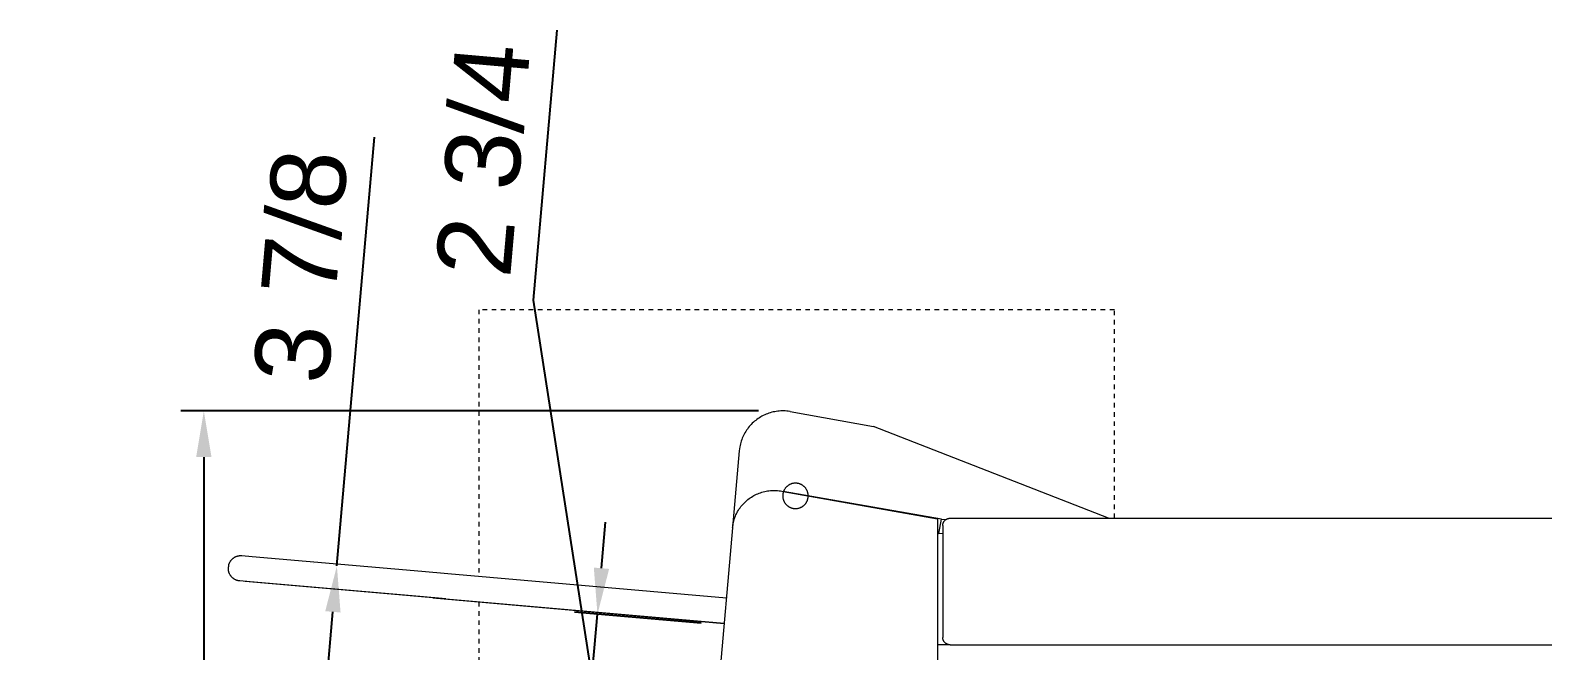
# Model space of a CAD drawing. Header units: inches. Extents: x -8 to 201, y -1 to 136.
# Drawn here: x -8.32 to 24.47, y 72.19 to 85.64 of the extents above; entities that cross this region are included whole.
import ezdxf

# ---------------------------------------------------------------- set-up
doc = ezdxf.new("R2010")
doc.units = ezdxf.units.IN
doc.linetypes.add('HIDDEN', pattern=[1.905, 1.27, -0.635])
for name, color, linetype, lineweight in [('ZANO_R', 7, 'Continuous', 0), ('ZANO_R_przerywana', 250, 'HIDDEN', 0), ('ZANO_W', 1, 'Continuous', 0)]:
    doc.layers.add(name, color=color, linetype=linetype, lineweight=lineweight)
doc.styles.get("Standard").update_dxf_attribs({"font": 'arial.ttf'})
doc.dimstyles.new('amerykanie', dxfattribs={"dimtxt": 50, "dimasz": 50, "dimexe": 0.5, "dimexo": 0.5, "dimgap": 1, "dimtad": 1, "dimdec": 0, "dimzin": 0, "dimlunit": 5, "dimtxsty": 'Standard', "dimcen": 0.09, "dimclrd": 1, "dimclre": 1, "dimclrt": 1, "dimazin": 0, "dimtfac": 1, "dimtdec": 0, "dimtmove": 0, "dimatfit": 3, "dimfxl": 1, "dimtzin": 0, "dimarcsym": 1})

# ---------------------------------------------------------------- blocks, each defined once
blk = doc.blocks.new('*D479')
at = {"layer": 'ZANO_W', "color": 1, "lineweight": -2}
for p, q in [((7.464, 77.39), (-5.059, 77.39)), ((-4.559, 76.39), (-4.559, 51.281)), ((7.496, 50.281), (-5.059, 50.281))]:
    blk.add_line(p, q, dxfattribs=at)
at = {"layer": 'ZANO_W', "color": 1}
for points in [[(-4.393, 76.39), (-4.726, 76.39), (-4.559, 77.39)], [(-4.726, 51.281), (-4.393, 51.281), (-4.559, 50.281)]]:
    blk.add_solid(points, dxfattribs=at)
at = {"layer": 'ZANO_W', "color": 1, "insert": (-5.899, 63.835), "char_height": 1.625, "attachment_point": 5, "rotation": 90}
blk.add_mtext('27 1/8', dxfattribs=at)
blk = doc.blocks.new('*D480')
at = {"layer": 'ZANO_W', "color": 1, "lineweight": -2}
for p, q in [((3.094, 85.643), (2.582, 79.792)), ((2.582, 79.792), (3.855, 71.61)), ((4.062, 73.979), (4.149, 74.975)), ((6.22, 72.786), (3.477, 73.026)), ((3.735, 70.237), (3.975, 72.983)), ((5.98, 70.041), (3.236, 70.281)), ((3.647, 69.241), (3.56, 68.245))]:
    blk.add_line(p, q, dxfattribs=at)
at = {"layer": 'ZANO_W', "color": 1}
for points in [[(3.896, 73.994), (4.228, 73.965), (3.975, 72.983)], [(3.813, 69.227), (3.481, 69.256), (3.735, 70.237)]]:
    blk.add_solid(points, dxfattribs=at)
at = {"layer": 'ZANO_W', "color": 1, "insert": (1.502, 82.834), "char_height": 1.625, "attachment_point": 5, "rotation": 85}
blk.add_mtext('2 3/4', dxfattribs=at)
blk = doc.blocks.new('*D481')
at = {"layer": 'ZANO_W', "color": 1, "lineweight": -2}
for p, q in [((-1.674, 74.03), (-0.861, 83.326)), ((-2.172, 74.074), (-2.172, 74.074)), ((-1.923, 71.183), (-1.761, 73.034)), ((-2.508, 70.23), (-2.508, 70.23))]:
    blk.add_line(p, q, dxfattribs=at)
at = {"layer": 'ZANO_W', "color": 1}
for points in [[(-1.595, 73.02), (-1.927, 73.049), (-1.674, 74.03)], [(-2.089, 71.197), (-1.757, 71.168), (-2.01, 70.187)]]:
    blk.add_solid(points, dxfattribs=at)
at = {"layer": 'ZANO_W', "color": 1, "insert": (-2.452, 80.527), "char_height": 1.625, "attachment_point": 5, "rotation": 85}
blk.add_mtext('3 7/8', dxfattribs=at)

msp = doc.modelspace()

# ---------------------------------------------------------------- linework, layer by layer
at = {"layer": 'ZANO_R'}
for p, q in [((7.97995, 77.39047), (7.94731, 77.38942)), ((8.01261, 77.3904), (7.97995, 77.39047)), ((8.04525, 77.38921), (8.01261, 77.3904)), ((7.28693, 77.07428), (7.26558, 77.04957)), ((7.30912, 77.09824), (7.28693, 77.07428)), ((7.33212, 77.12143), (7.30912, 77.09824)), ((7.35591, 77.14381), (7.33212, 77.12143)), ((7.38045, 77.16535), (7.35591, 77.14381)), ((7.40572, 77.18604), (7.38045, 77.16535)), ((7.43168, 77.20585), (7.40572, 77.18604)), ((7.45831, 77.22475), (7.43168, 77.20585)), ((7.48558, 77.24273), (7.45831, 77.22475)), ((7.51345, 77.25976), (7.48558, 77.24273)), ((7.54189, 77.27582), (7.51345, 77.25976)), ((7.57086, 77.29089), (7.54189, 77.27582)), ((7.60033, 77.30495), (7.57086, 77.29089)), ((7.63027, 77.31799), (7.60033, 77.30495)), ((7.66064, 77.33), (7.63027, 77.31799)), ((7.69141, 77.34095), (7.66064, 77.33)), ((7.72254, 77.35084), (7.69141, 77.34095)), ((7.75398, 77.35965), (7.72254, 77.35084)), ((7.78571, 77.36738), (7.75398, 77.35965)), ((7.81769, 77.374), (7.78571, 77.36738)), ((7.84988, 77.37953), (7.81769, 77.374)), ((7.88224, 77.38394), (7.84988, 77.37953)), ((7.91473, 77.38724), (7.88224, 77.38394)), ((7.94731, 77.38942), (7.91473, 77.38724)), ((8.07783, 77.3869), (8.04525, 77.38921)), ((8.1103, 77.38347), (8.07783, 77.3869)), ((8.14264, 77.37892), (8.1103, 77.38347)), ((8.15472, 77.37693), (8.14264, 77.37892)), ((8.15472, 77.37693), (9.9599, 77.05299)), ((7.09243, 76.73724), (7.08279, 76.70604)), ((7.10314, 76.76809), (7.09243, 76.73724)), ((7.11491, 76.79856), (7.10314, 76.76809)), ((7.12771, 76.8286), (7.11491, 76.79856)), ((7.14155, 76.85818), (7.12771, 76.8286)), ((7.15639, 76.88727), (7.14155, 76.85818)), ((7.17222, 76.91584), (7.15639, 76.88727)), ((7.18903, 76.94384), (7.17222, 76.91584)), ((7.20679, 76.97124), (7.18903, 76.94384)), ((7.22548, 76.99802), (7.20679, 76.97124)), ((7.24509, 77.02414), (7.22548, 76.99802)), ((7.26558, 77.04957), (7.24509, 77.02414)), ((15.0535, 75.06334), (9.9599, 77.05299)), ((7.04905, 76.5258), (6.90387, 74.86635)), ((7.06037, 76.6107), (7.04905, 76.5258)), ((7.06675, 76.64273), (7.06037, 76.6107)), ((7.07423, 76.67452), (7.06675, 76.64273)), ((7.08279, 76.70604), (7.07423, 76.67452)), ((8.08504, 75.75497), (8.07803, 75.74854)), ((8.09227, 75.76116), (8.08504, 75.75497)), ((8.09971, 75.76709), (8.09227, 75.76116)), ((8.10734, 75.77276), (8.09971, 75.76709)), ((8.11517, 75.77817), (8.10734, 75.77276)), ((8.12319, 75.7833), (8.11517, 75.77817)), ((8.13137, 75.78815), (8.12319, 75.7833)), ((8.13972, 75.79272), (8.13137, 75.78815)), ((8.14822, 75.79699), (8.13972, 75.79272)), ((8.15686, 75.80097), (8.14822, 75.79699)), ((8.16563, 75.80465), (8.15686, 75.80097)), ((8.17453, 75.80802), (8.16563, 75.80465)), ((8.18354, 75.81109), (8.17453, 75.80802)), ((8.19264, 75.81384), (8.18354, 75.81109)), ((8.20184, 75.81628), (8.19264, 75.81384)), ((8.21112, 75.81839), (8.20184, 75.81628)), ((8.22046, 75.82019), (8.21112, 75.81839)), ((8.22986, 75.82166), (8.22046, 75.82019)), ((8.2393, 75.82281), (8.22986, 75.82166)), ((8.24878, 75.82363), (8.2393, 75.82281)), ((8.25828, 75.82412), (8.24878, 75.82363)), ((8.2678, 75.82428), (8.25828, 75.82412)), ((8.27731, 75.82412), (8.2678, 75.82428)), ((8.28681, 75.82363), (8.27731, 75.82412)), ((8.29629, 75.82281), (8.28681, 75.82363)), ((8.30573, 75.82166), (8.29629, 75.82281)), ((8.31513, 75.82019), (8.30573, 75.82166)), ((8.32448, 75.81839), (8.31513, 75.82019)), ((8.33375, 75.81628), (8.32448, 75.81839)), ((8.34295, 75.81384), (8.33375, 75.81628)), ((8.35206, 75.81109), (8.34295, 75.81384)), ((8.36106, 75.80802), (8.35206, 75.81109)), ((8.36996, 75.80465), (8.36106, 75.80802)), ((8.37873, 75.80097), (8.36996, 75.80465)), ((8.38738, 75.79699), (8.37873, 75.80097)), ((8.39588, 75.79272), (8.38738, 75.79699)), ((8.40422, 75.78815), (8.39588, 75.79272)), ((8.41241, 75.7833), (8.40422, 75.78815)), ((8.42042, 75.77817), (8.41241, 75.7833)), ((8.42825, 75.77276), (8.42042, 75.77817)), ((8.43589, 75.76709), (8.42825, 75.77276)), ((8.44333, 75.76116), (8.43589, 75.76709)), ((8.45055, 75.75497), (8.44333, 75.76116)), ((8.45757, 75.74854), (8.45055, 75.75497)), ((7.16766, 75.40774), (7.1904, 75.4291)), ((7.1904, 75.4291), (7.21387, 75.44968)), ((7.21387, 75.44968), (7.23802, 75.46944)), ((7.23802, 75.46944), (7.26282, 75.48837)), ((7.26282, 75.48837), (7.28826, 75.50645)), ((7.28826, 75.50645), (7.3143, 75.52364)), ((7.3143, 75.52364), (7.34092, 75.53994)), ((7.34092, 75.53994), (7.36807, 75.55533)), ((7.36807, 75.55533), (7.39573, 75.56977)), ((7.39573, 75.56977), (7.42386, 75.58327)), ((7.42386, 75.58327), (7.45244, 75.5958)), ((7.45244, 75.5958), (7.48143, 75.60735)), ((7.48143, 75.60735), (7.5108, 75.6179)), ((7.5108, 75.6179), (7.54051, 75.62745)), ((7.54051, 75.62745), (7.57053, 75.63598)), ((7.57053, 75.63598), (7.60082, 75.64348)), ((7.60082, 75.64348), (7.63135, 75.64995)), ((7.63135, 75.64995), (7.66208, 75.65537)), ((7.66208, 75.65537), (7.69298, 75.65974)), ((7.69298, 75.65974), (7.72401, 75.66305)), ((7.72401, 75.66305), (7.75513, 75.6653)), ((7.75513, 75.6653), (7.78632, 75.6665)), ((7.78632, 75.6665), (7.81752, 75.66663)), ((7.81752, 75.66663), (7.84872, 75.66569)), ((7.84872, 75.66569), (7.87986, 75.66369)), ((7.87986, 75.66369), (7.91091, 75.66064)), ((7.91091, 75.66064), (7.94185, 75.65652)), ((7.94185, 75.65652), (7.97262, 75.65136)), ((7.97262, 75.65136), (8.00321, 75.64515)), ((7.99256, 75.56295), (7.99223, 75.55344)), ((7.99223, 75.55344), (7.99223, 75.54392)), ((7.99223, 75.54392), (7.99256, 75.53442)), ((7.99322, 75.57244), (7.99256, 75.56295)), ((7.99256, 75.53442), (7.99322, 75.52492)), ((7.9942, 75.5819), (7.99322, 75.57244)), ((7.99322, 75.52492), (7.9942, 75.51546)), ((7.99551, 75.59133), (7.9942, 75.5819)), ((7.9942, 75.51546), (7.99551, 75.50604)), ((7.99715, 75.6007), (7.99551, 75.59133)), ((7.99551, 75.50604), (7.99715, 75.49666)), ((7.9991, 75.61001), (7.99715, 75.6007)), ((7.99715, 75.49666), (7.9991, 75.48735)), ((8.00138, 75.61925), (7.9991, 75.61001)), ((7.9991, 75.48735), (8.00138, 75.47812)), ((8.00397, 75.6284), (8.00138, 75.61925)), ((8.00138, 75.47812), (8.00397, 75.46896)), ((8.00321, 75.64515), (8.00314, 75.64476)), ((8.00317, 75.64476), (11.34675, 75.0537)), ((11.43215, 75.04205), (8.00321, 75.64515)), ((8.00688, 75.63746), (8.00397, 75.6284)), ((8.00397, 75.46896), (8.00688, 75.4599)), ((8.0101, 75.64641), (8.00688, 75.63746)), ((8.00688, 75.4599), (8.0101, 75.45095)), ((8.01363, 75.65525), (8.0101, 75.64641)), ((8.0101, 75.45095), (8.01363, 75.44212)), ((8.01746, 75.66396), (8.01363, 75.65525)), ((8.01363, 75.44212), (8.01746, 75.43341)), ((8.02159, 75.67253), (8.01746, 75.66396)), ((8.01746, 75.43341), (8.02159, 75.42483)), ((8.02601, 75.68095), (8.02159, 75.67253)), ((8.02159, 75.42483), (8.02601, 75.41641)), ((8.03072, 75.68922), (8.02601, 75.68095)), ((8.03571, 75.69732), (8.03072, 75.68922)), ((8.04098, 75.70524), (8.03571, 75.69732)), ((8.04652, 75.71298), (8.04098, 75.70524)), ((8.05232, 75.72052), (8.04652, 75.71298)), ((8.05838, 75.72785), (8.05232, 75.72052)), ((8.06469, 75.73497), (8.05838, 75.72785)), ((8.07124, 75.74187), (8.06469, 75.73497)), ((8.07803, 75.74854), (8.07124, 75.74187)), ((8.46435, 75.74187), (8.45757, 75.74854)), ((8.4709, 75.73497), (8.46435, 75.74187)), ((8.47721, 75.72785), (8.4709, 75.73497)), ((8.48327, 75.72052), (8.47721, 75.72785)), ((8.48907, 75.71298), (8.48327, 75.72052)), ((8.49461, 75.70524), (8.48907, 75.71298)), ((8.49988, 75.69732), (8.49461, 75.70524)), ((8.50487, 75.68922), (8.49988, 75.69732)), ((8.50958, 75.68095), (8.50487, 75.68922)), ((8.514, 75.67253), (8.50958, 75.68095)), ((8.50958, 75.41641), (8.514, 75.42483)), ((8.51813, 75.66396), (8.514, 75.67253)), ((8.514, 75.42483), (8.51813, 75.43341)), ((8.52196, 75.65525), (8.51813, 75.66396)), ((8.51813, 75.43341), (8.52196, 75.44212)), ((8.52549, 75.64641), (8.52196, 75.65525)), ((8.52196, 75.44212), (8.52549, 75.45095)), ((8.52871, 75.63746), (8.52549, 75.64641)), ((8.52549, 75.45095), (8.52871, 75.4599)), ((8.53162, 75.6284), (8.52871, 75.63746)), ((8.52871, 75.4599), (8.53162, 75.46896)), ((8.53421, 75.61925), (8.53162, 75.6284)), ((8.53162, 75.46896), (8.53421, 75.47812)), ((8.53649, 75.61001), (8.53421, 75.61925)), ((8.53421, 75.47812), (8.53649, 75.48735)), ((8.53845, 75.6007), (8.53649, 75.61001)), ((8.53649, 75.48735), (8.53845, 75.49666)), ((8.54008, 75.59133), (8.53845, 75.6007)), ((8.53845, 75.49666), (8.54008, 75.50604)), ((8.54139, 75.5819), (8.54008, 75.59133)), ((8.54008, 75.50604), (8.54139, 75.51546)), ((8.54237, 75.57244), (8.54139, 75.5819)), ((8.54139, 75.51546), (8.54237, 75.52492)), ((8.54303, 75.56295), (8.54237, 75.57244)), ((8.54237, 75.52492), (8.54303, 75.53442)), ((8.54336, 75.55344), (8.54303, 75.56295)), ((8.54303, 75.53442), (8.54336, 75.54392)), ((8.54336, 75.54392), (8.54336, 75.55344)), ((6.95424, 75.08263), (6.96459, 75.10918)), ((6.96459, 75.10918), (6.97579, 75.13539)), ((6.97579, 75.13539), (6.98783, 75.16121)), ((6.98783, 75.16121), (7.00071, 75.18664)), ((7.00071, 75.18664), (7.0144, 75.21163)), ((7.0144, 75.21163), (7.03056, 75.23833)), ((7.03056, 75.23833), (7.04761, 75.26447)), ((7.04761, 75.26447), (7.06554, 75.29)), ((7.06554, 75.29), (7.08434, 75.31492)), ((7.08434, 75.31492), (7.10397, 75.33917)), ((7.10397, 75.33917), (7.12441, 75.36275)), ((7.12441, 75.36275), (7.14565, 75.38561)), ((7.14565, 75.38561), (7.16766, 75.40774)), ((8.02601, 75.41641), (8.03072, 75.40814)), ((8.03072, 75.40814), (8.03571, 75.40004)), ((8.03571, 75.40004), (8.04098, 75.39212)), ((8.04098, 75.39212), (8.04652, 75.38439)), ((8.04652, 75.38439), (8.05232, 75.37685)), ((8.05232, 75.37685), (8.05838, 75.36951)), ((8.05838, 75.36951), (8.06469, 75.36239)), ((8.06469, 75.36239), (8.07124, 75.35549)), ((8.07124, 75.35549), (8.07803, 75.34882)), ((8.07803, 75.34882), (8.08504, 75.34239)), ((8.08504, 75.34239), (8.09227, 75.3362)), ((8.09227, 75.3362), (8.09971, 75.33027)), ((8.09971, 75.33027), (8.10734, 75.3246)), ((8.10734, 75.3246), (8.11517, 75.3192)), ((8.11517, 75.3192), (8.12319, 75.31407)), ((8.12319, 75.31407), (8.13137, 75.30921)), ((8.13137, 75.30921), (8.13972, 75.30465)), ((8.13972, 75.30465), (8.14822, 75.30037)), ((8.14822, 75.30037), (8.15686, 75.29639)), ((8.15686, 75.29639), (8.16563, 75.29271)), ((8.16563, 75.29271), (8.17453, 75.28934)), ((8.17453, 75.28934), (8.18354, 75.28628)), ((8.18354, 75.28628), (8.19264, 75.28352)), ((8.19264, 75.28352), (8.20184, 75.28109)), ((8.20184, 75.28109), (8.21112, 75.27897)), ((8.21112, 75.27897), (8.22046, 75.27717)), ((8.22046, 75.27717), (8.22986, 75.2757)), ((8.22986, 75.2757), (8.2393, 75.27456)), ((8.2393, 75.27456), (8.24878, 75.27374)), ((8.24878, 75.27374), (8.25828, 75.27324)), ((8.25828, 75.27324), (8.2678, 75.27308)), ((8.2678, 75.27308), (8.27731, 75.27324)), ((8.27731, 75.27324), (8.28681, 75.27374)), ((8.28681, 75.27374), (8.29629, 75.27456)), ((8.29629, 75.27456), (8.30573, 75.2757)), ((8.30573, 75.2757), (8.31513, 75.27717)), ((8.31513, 75.27717), (8.32448, 75.27897)), ((8.32448, 75.27897), (8.33375, 75.28109)), ((8.33375, 75.28109), (8.34295, 75.28352)), ((8.34295, 75.28352), (8.35206, 75.28628)), ((8.35206, 75.28628), (8.36106, 75.28934)), ((8.36106, 75.28934), (8.36996, 75.29271)), ((8.36996, 75.29271), (8.37873, 75.29639)), ((8.37873, 75.29639), (8.38738, 75.30037)), ((8.38738, 75.30037), (8.39588, 75.30465)), ((8.39588, 75.30465), (8.40422, 75.30921)), ((8.40422, 75.30921), (8.41241, 75.31407)), ((8.41241, 75.31407), (8.42042, 75.3192)), ((8.42042, 75.3192), (8.42825, 75.3246)), ((8.42825, 75.3246), (8.43589, 75.33027)), ((8.43589, 75.33027), (8.44333, 75.3362)), ((8.44333, 75.3362), (8.45055, 75.34239)), ((8.45055, 75.34239), (8.45757, 75.34882)), ((8.45757, 75.34882), (8.46435, 75.35549)), ((8.46435, 75.35549), (8.4709, 75.36239)), ((8.4709, 75.36239), (8.47721, 75.36951)), ((8.47721, 75.36951), (8.48327, 75.37685)), ((8.48327, 75.37685), (8.48907, 75.38439)), ((8.48907, 75.38439), (8.49461, 75.39212)), ((8.49461, 75.39212), (8.49988, 75.40004)), ((8.49988, 75.40004), (8.50487, 75.40814)), ((8.50487, 75.40814), (8.50958, 75.41641)), ((6.90284, 74.85463), (5.94602, 63.91807)), ((6.90342, 74.86102), (6.9066, 74.88934)), ((6.9066, 74.88934), (6.9107, 74.91754)), ((6.9107, 74.91754), (6.91571, 74.9456)), ((6.91571, 74.9456), (6.92163, 74.97348)), ((6.92163, 74.97348), (6.92845, 75.00115)), ((6.92845, 75.00115), (6.93617, 75.02858)), ((6.93617, 75.02858), (6.94477, 75.05575)), ((6.94477, 75.05575), (6.95424, 75.08263)), ((11.34675, 75.0537), (11.34675, 63.85634)), ((11.37759, 74.73342), (11.43215, 75.04205)), ((11.43215, 75.04205), (11.52817, 75.0349)), ((11.46096, 74.90585), (11.46105, 74.91123)), ((11.46096, 74.90585), (11.46096, 72.47768)), ((11.46105, 74.91123), (11.46133, 74.9166)), ((11.46133, 74.9166), (11.46178, 74.92196)), ((11.46178, 74.92196), (11.46242, 74.9273)), ((11.46242, 74.9273), (11.46325, 74.93261)), ((11.46325, 74.93261), (11.46425, 74.93789)), ((11.46425, 74.93789), (11.46544, 74.94314)), ((11.46544, 74.94314), (11.4668, 74.94834)), ((11.4668, 74.94834), (11.46834, 74.95349)), ((11.46834, 74.95349), (11.47005, 74.95859)), ((11.47005, 74.95859), (11.47194, 74.96363)), ((11.47194, 74.96363), (11.474, 74.96859)), ((11.474, 74.96859), (11.47622, 74.97349)), ((11.47622, 74.97349), (11.47861, 74.9783)), ((11.47861, 74.9783), (11.48117, 74.98304)), ((11.48117, 74.98304), (11.48389, 74.98768)), ((11.48389, 74.98768), (11.48676, 74.99222)), ((11.48676, 74.99222), (11.48978, 74.99667)), ((11.48978, 74.99667), (11.49296, 75.00101)), ((11.49296, 75.00101), (11.49628, 75.00524)), ((11.49628, 75.00524), (11.49975, 75.00935)), ((11.49975, 75.00935), (11.50335, 75.01334)), ((11.50335, 75.01334), (11.50709, 75.01721)), ((11.50709, 75.01721), (11.51095, 75.02095)), ((11.51095, 75.02095), (11.51494, 75.02455)), ((11.51494, 75.02455), (11.51906, 75.02802)), ((11.51906, 75.02802), (11.52329, 75.03134)), ((11.52329, 75.03134), (11.52763, 75.03451)), ((11.52763, 75.03451), (11.53207, 75.03754)), ((11.53207, 75.03754), (11.53662, 75.04041)), ((11.53662, 75.04041), (11.54126, 75.04313)), ((11.54126, 75.04313), (11.54599, 75.04568)), ((11.54599, 75.04568), (11.55081, 75.04807)), ((11.55081, 75.04807), (11.5557, 75.0503)), ((11.5557, 75.0503), (11.56067, 75.05236)), ((11.56067, 75.05236), (11.56571, 75.05424)), ((11.56571, 75.05424), (11.5708, 75.05596)), ((11.5708, 75.05596), (11.57596, 75.0575)), ((11.57596, 75.0575), (11.58116, 75.05886)), ((11.58116, 75.05886), (11.5864, 75.06004)), ((11.5864, 75.06004), (11.59169, 75.06105)), ((11.59169, 75.06105), (11.597, 75.06187)), ((11.597, 75.06187), (11.60234, 75.06251)), ((11.60234, 75.06251), (11.6077, 75.06297)), ((11.6077, 75.06297), (11.61307, 75.06325)), ((11.61307, 75.06325), (11.61845, 75.06334)), ((11.61845, 75.06334), (109.68135, 75.06334)), ((11.34675, 74.73884), (11.37759, 74.73342)), ((11.46096, 74.7272), (11.37759, 74.73342)), ((-3.99777, 74.10679), (-3.99352, 74.11456)), ((-3.99352, 74.11456), (-3.98903, 74.12218)), ((-3.98903, 74.12218), (-3.9843, 74.12966)), ((-3.9843, 74.12966), (-3.97934, 74.13697)), ((-3.97934, 74.13697), (-3.97416, 74.1441)), ((-3.97416, 74.1441), (-3.96876, 74.15106)), ((-3.96876, 74.15106), (-3.96316, 74.15782)), ((-3.96316, 74.15782), (-3.95736, 74.16438)), ((-3.95736, 74.16438), (-3.95137, 74.17073)), ((-3.95137, 74.17073), (-3.94472, 74.17733)), ((-3.94472, 74.17733), (-3.93785, 74.18371)), ((-3.93785, 74.18371), (-3.93251, 74.18839)), ((-3.93251, 74.18839), (-3.92704, 74.19293)), ((-3.92704, 74.19293), (-3.92145, 74.19732)), ((-3.92145, 74.19732), (-3.91575, 74.20158)), ((-3.91575, 74.20158), (-3.90993, 74.20569)), ((-3.90993, 74.20569), (-3.90402, 74.20964)), ((-3.90402, 74.20964), (-3.89801, 74.21344)), ((-3.89801, 74.21344), (-3.89191, 74.21707)), ((-3.89191, 74.21707), (-3.88472, 74.2211)), ((-3.88472, 74.2211), (-3.87742, 74.2249)), ((-3.87742, 74.2249), (-3.87, 74.22848)), ((-3.87, 74.22848), (-3.86247, 74.23184)), ((-3.86247, 74.23184), (-3.85486, 74.23498)), ((-3.85486, 74.23498), (-3.84715, 74.23788)), ((-3.84715, 74.23788), (-3.83937, 74.24056)), ((-3.83937, 74.24056), (-3.8315, 74.243)), ((-3.8315, 74.243), (-3.82349, 74.24522)), ((-3.82349, 74.24522), (-3.81542, 74.2472)), ((-3.81542, 74.2472), (-3.80729, 74.24894)), ((-3.80729, 74.24894), (-3.79912, 74.25042)), ((-3.79912, 74.25042), (-3.7909, 74.25166)), ((-3.7909, 74.25166), (-3.78265, 74.25265)), ((-3.78265, 74.25265), (-3.77437, 74.2534)), ((-3.77437, 74.2534), (-3.76607, 74.25389)), ((-3.76607, 74.25389), (-3.75791, 74.25413)), ((-3.75791, 74.25413), (-3.74975, 74.25413)), ((-3.74975, 74.25413), (-3.74159, 74.2539)), ((-3.74159, 74.2539), (-3.73344, 74.25342)), ((-3.73344, 74.25342), (-3.50966, 74.23395)), ((-3.50966, 74.23395), (0.16895, 73.91269)), ((-4.02936, 73.98352), (-4.02937, 73.97397)), ((-4.02937, 73.97397), (-4.02904, 73.96443)), ((-4.02903, 73.99307), (-4.02936, 73.98352)), ((-4.02904, 73.96443), (-4.02839, 73.9549)), ((-4.02836, 74.00259), (-4.02903, 73.99307)), ((-4.02742, 73.94552), (-4.02839, 73.9549)), ((-4.02736, 74.01209), (-4.02836, 74.00259)), ((-4.02613, 73.93617), (-4.02742, 73.94552)), ((-4.02604, 74.02155), (-4.02736, 74.01209)), ((-4.02452, 73.92688), (-4.02613, 73.93617)), ((-4.02438, 74.03095), (-4.02604, 74.02155)), ((-4.02259, 73.91764), (-4.02452, 73.92688)), ((-4.02241, 74.04029), (-4.02438, 74.03095)), ((-4.02034, 73.90848), (-4.02259, 73.91764)), ((-4.02011, 74.04956), (-4.02241, 74.04029)), ((-4.01779, 73.89939), (-4.02034, 73.90848)), ((-4.02011, 74.04956), (-4.01773, 74.05795)), ((-4.01492, 73.8904), (-4.01779, 73.89939)), ((-4.01773, 74.05795), (-4.01507, 74.06629)), ((-4.01507, 74.06629), (-4.01215, 74.07457)), ((-4.01175, 73.88152), (-4.01492, 73.8904)), ((-4.01215, 74.07457), (-4.00895, 74.08278)), ((-4.00828, 73.87274), (-4.01175, 73.88152)), ((-4.00895, 74.08278), (-4.00548, 74.09089)), ((-4.00451, 73.8641), (-4.00828, 73.87274)), ((-4.00548, 74.09089), (-4.00175, 74.0989)), ((-4.00044, 73.85558), (-4.00451, 73.8641)), ((-4.00175, 74.0989), (-3.99777, 74.10679)), ((-3.99609, 73.84721), (-4.00044, 73.85558)), ((-3.99145, 73.83899), (-3.99609, 73.84721)), ((-3.98653, 73.83094), (-3.99145, 73.83899)), ((-3.98134, 73.82306), (-3.98653, 73.83094)), ((-3.97588, 73.81536), (-3.98134, 73.82306)), ((-3.97017, 73.80786), (-3.97588, 73.81536)), ((-3.9642, 73.80055), (-3.97017, 73.80786)), ((-3.95798, 73.79345), (-3.9642, 73.80055)), ((-3.95152, 73.78657), (-3.95798, 73.79345)), ((-3.94484, 73.77992), (-3.95152, 73.78657)), ((0.16895, 73.91269), (0.73327, 73.86336)), ((0.73327, 73.86336), (6.76991, 73.33522)), ((-3.93792, 73.77349), (-3.94484, 73.77992)), ((-3.9308, 73.76731), (-3.93792, 73.77349)), ((-3.92346, 73.76138), (-3.9308, 73.76731)), ((-3.91593, 73.7557), (-3.92346, 73.76138)), ((-3.9082, 73.75028), (-3.91593, 73.7557)), ((-3.9003, 73.74512), (-3.9082, 73.75028)), ((-3.89222, 73.74025), (-3.9003, 73.74512)), ((-3.88398, 73.73565), (-3.89222, 73.74025)), ((-3.87559, 73.73133), (-3.88398, 73.73565)), ((-3.86706, 73.72731), (-3.87559, 73.73133)), ((-3.85839, 73.72358), (-3.86706, 73.72731)), ((-3.8496, 73.72015), (-3.85839, 73.72358)), ((-3.8407, 73.71702), (-3.8496, 73.72015)), ((-3.8317, 73.7142), (-3.8407, 73.71702)), ((-3.8226, 73.71168), (-3.8317, 73.7142)), ((-3.81343, 73.70949), (-3.8226, 73.71168)), ((-3.80418, 73.7076), (-3.81343, 73.70949)), ((-3.79488, 73.70603), (-3.80418, 73.7076)), ((-3.78553, 73.70479), (-3.79488, 73.70603)), ((-3.77614, 73.70386), (-3.78553, 73.70479)), ((-3.55761, 73.68483), (-3.77613, 73.70388)), ((-0.33015, 73.40093), (-3.66479, 73.69406)), ((0.12099, 73.36358), (-3.55761, 73.68483)), ((0.40709, 73.33635), (-0.33015, 73.40093)), ((0.68523, 73.31425), (0.12099, 73.36358)), ((0.40709, 73.33635), (6.72167, 72.78389)), ((0.68523, 73.31425), (6.72187, 72.78611)), ((11.46105, 72.4723), (11.46096, 72.47768)), ((11.46133, 72.46693), (11.46105, 72.4723)), ((11.61845, 72.32019), (11.34675, 72.32019)), ((11.46178, 72.46157), (11.46133, 72.46693)), ((11.46242, 72.45623), (11.46178, 72.46157)), ((11.46325, 72.45092), (11.46242, 72.45623)), ((11.46425, 72.44564), (11.46325, 72.45092)), ((11.46544, 72.44039), (11.46425, 72.44564)), ((11.4668, 72.43519), (11.46544, 72.44039)), ((11.46834, 72.43004), (11.4668, 72.43519)), ((11.47005, 72.42494), (11.46834, 72.43004)), ((11.47194, 72.4199), (11.47005, 72.42494)), ((11.474, 72.41493), (11.47194, 72.4199)), ((11.47622, 72.41004), (11.474, 72.41493)), ((11.47861, 72.40522), (11.47622, 72.41004)), ((11.48117, 72.40049), (11.47861, 72.40522)), ((11.48389, 72.39585), (11.48117, 72.40049)), ((11.48676, 72.3913), (11.48389, 72.39585)), ((11.48978, 72.38686), (11.48676, 72.3913)), ((11.49296, 72.38252), (11.48978, 72.38686)), ((11.49628, 72.37829), (11.49296, 72.38252)), ((11.49975, 72.37418), (11.49628, 72.37829)), ((11.50335, 72.37018), (11.49975, 72.37418)), ((11.50709, 72.36632), (11.50335, 72.37018)), ((11.51095, 72.36258), (11.50709, 72.36632)), ((11.51494, 72.35898), (11.51095, 72.36258)), ((11.51906, 72.35551), (11.51494, 72.35898)), ((11.52329, 72.35219), (11.51906, 72.35551)), ((11.52763, 72.34902), (11.52329, 72.35219)), ((11.53207, 72.34599), (11.52763, 72.34902)), ((11.53662, 72.34312), (11.53207, 72.34599)), ((11.54126, 72.3404), (11.53662, 72.34312)), ((11.54599, 72.33785), (11.54126, 72.3404)), ((11.55081, 72.33546), (11.54599, 72.33785)), ((11.5557, 72.33323), (11.55081, 72.33546)), ((11.56067, 72.33117), (11.5557, 72.33323)), ((11.56571, 72.32928), (11.56067, 72.33117)), ((11.5708, 72.32757), (11.56571, 72.32928)), ((11.57596, 72.32603), (11.5708, 72.32757)), ((11.58116, 72.32467), (11.57596, 72.32603)), ((11.5864, 72.32348), (11.58116, 72.32467)), ((11.59169, 72.32248), (11.5864, 72.32348)), ((11.597, 72.32166), (11.59169, 72.32248)), ((11.60234, 72.32102), (11.597, 72.32166)), ((11.6077, 72.32056), (11.60234, 72.32102)), ((11.61307, 72.32028), (11.6077, 72.32056)), ((11.61845, 72.32019), (11.61307, 72.32028)), ((11.61845, 72.32019), (109.68135, 72.32019))]:
    msp.add_line(p, q, dxfattribs=at)
at = {"layer": 'ZANO_R_przerywana', "ltscale": 0.05}
for p, q in [((1.40174, 79.5843), (1.40174, 73.80487)), ((15.18189, 79.5843), (1.40174, 79.5843)), ((15.18189, 75.06334), (15.18189, 79.5843)), ((1.40174, 73.24933), (1.40174, 70.48501))]:
    msp.add_line(p, q, dxfattribs=at)

# ---------------------------------------------------------------- dimensions: what is measured, and where the dimension line sits
at = {"layer": 'ZANO_W'}
for base, p1, p2, angle, picture, middle in [((3.97475, 72.98288), (6.47788, 69.99733), (6.71809, 72.74287), 84.99998, '*D480', (2.62525, 80.29044)), ((-1.67407, 74.0304), (-2.01035, 70.18664), (-1.67407, 74.0304), 85.000001, '*D481', (-1.35286, 80.43126))]:
    dim = msp.add_linear_dim(base=base, p1=p1, p2=p2, angle=angle, dimstyle='amerykanie', override={"dimtxt": 1.625, "dimasz": 1, "dimgap": 0.5, "dimdec": 4, "dimaunit": 1, "dimadec": 1, "dimtdec": 4, "dimtmove": 1, "dimfrac": 2}, dxfattribs=at)
    dim.commit()
    dim.dimension.update_dxf_attribs({"geometry": picture, "text_midpoint": middle, "dimtype": 161})
dim = msp.add_linear_dim(base=(-4.55923, 50.28068), p1=(7.96363, 77.38994), p2=(7.99628, 50.28068), angle=90, dimstyle='amerykanie', override={"dimtxt": 1.625, "dimasz": 1, "dimgap": 0.5, "dimdec": 4, "dimaunit": 1, "dimadec": 1, "dimtdec": 4, "dimtmove": 1, "dimfrac": 2}, dxfattribs=at)
dim.commit()
dim.dimension.update_dxf_attribs({"geometry": '*D479', "text_midpoint": (-5.89944, 63.83531)})

doc.saveas('drawing.dxf')
